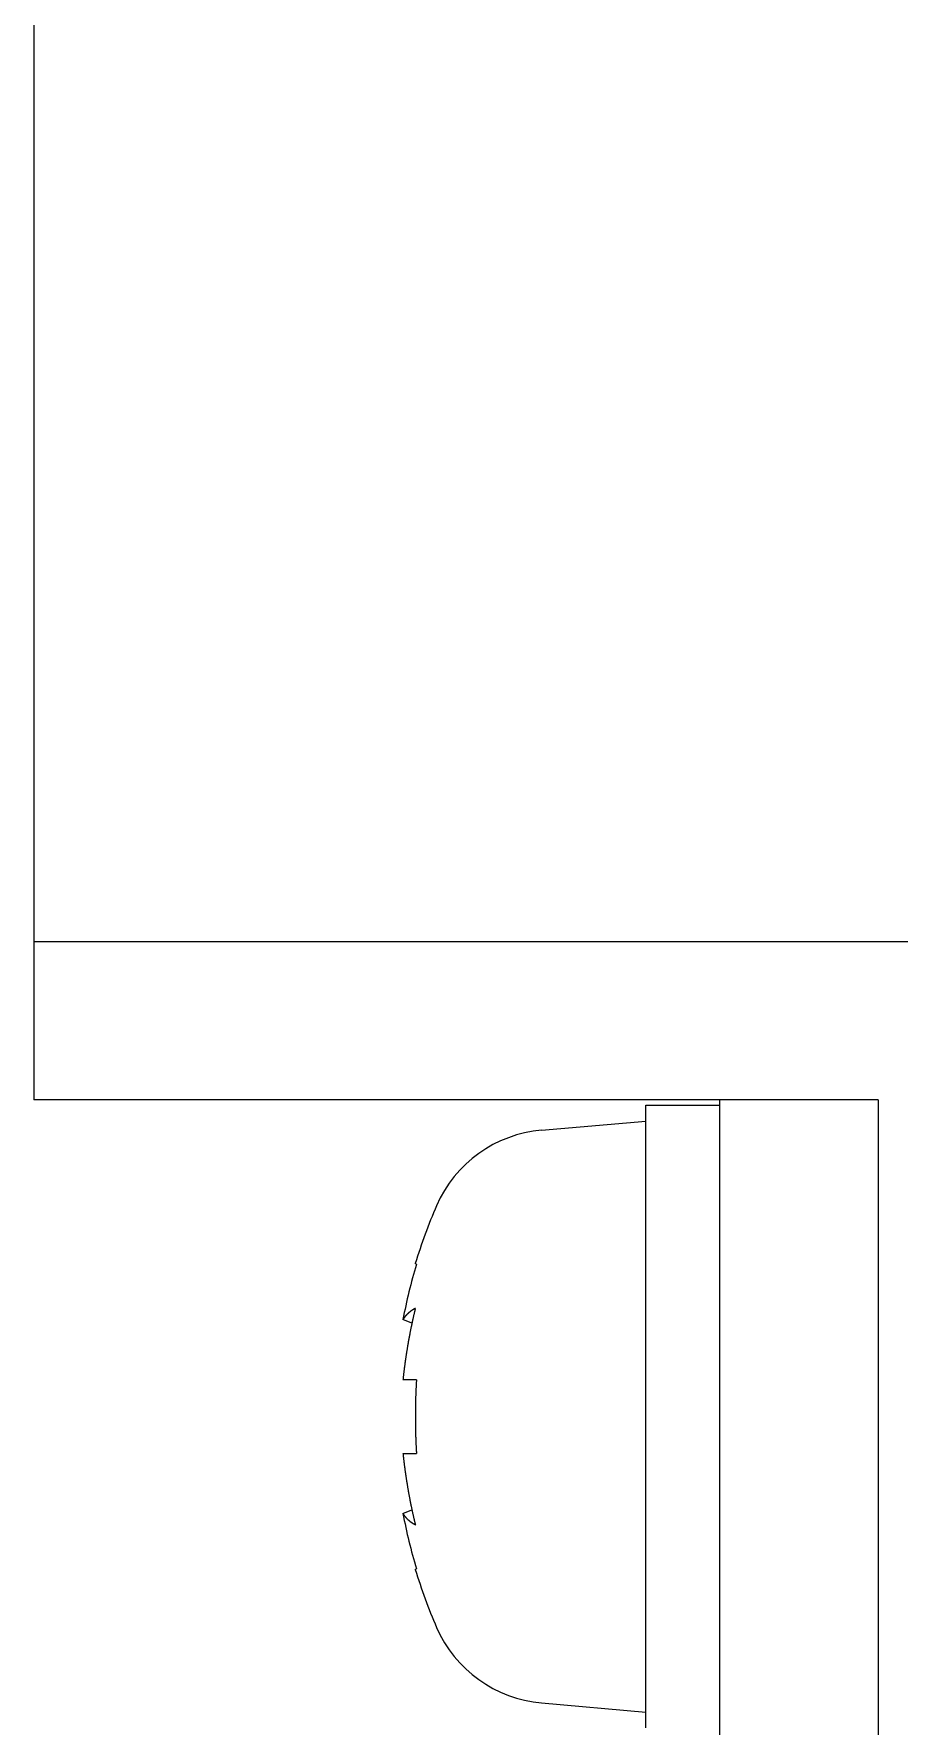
# Model space of a CAD drawing. Extents: x -7 to 305, y -225 to 131.
# Drawn here: x 43.85 to 52.05, y -41.42 to -25.39 of the extents above; entities that cross this region are included whole.
import ezdxf

# ---------------------------------------------------------------- set-up
doc = ezdxf.new("R2010")
doc.units = 0
doc.layers.get('0').update_dxf_attribs({"linetype": 'CONTINUOUS'})

# ---------------------------------------------------------------- blocks, each defined once
blk = doc.blocks.new('KOZU0011')
at = {"color": 7, "linetype": 'CONTINUOUS'}
for p, q in [((-16, 24), (-16, 11)), ((-16, 11), (-16, 9.5)), ((-16, 11), (16, 11)), ((-15, 9.5), (-16, 9.5)), ((-9.5, 9.5), (-15, 9.5)), ((-8, 9.5), (-9.5, 9.5)), ((-9.5, 8.5), (-9.5, 9.5)), ((-8, 9.5), (-8, 8.5)), ((-11.188167, 9.213547), (-10.2, 9.3)), ((-10.2, 9.45), (-9.5, 9.45)), ((-10.2, 3.55), (-10.2, 9.45)), ((-9.5, 1), (-9.5, 8.5)), ((-8, 8.5), (-8, 1.5)), ((-12.374649, 7.94254), (-12.385133, 7.95)), ((-12.417129, 7.384946), (-12.502558, 7.418217)), ((-12.374649, 6.849), (-12.502558, 6.849)), ((-12.502558, 6.151), (-12.374649, 6.151)), ((-12.502558, 5.581783), (-12.417129, 5.615054)), ((-12.385133, 5.05), (-12.374649, 5.05746)), ((-11.188167, 3.786453), (-10.2, 3.7))]:
    blk.add_line(p, q, dxfattribs=at)
for points in [[(-12.3851, 7.5253, 0), (-12.3864, 7.52461, 0), (-12.3877, 7.52392, 0), (-12.3889, 7.52323, 0), (-12.3902, 7.52253, 0), (-12.3914, 7.52183, 0), (-12.3927, 7.52113, 0), (-12.3939, 7.52043, 0), (-12.3951, 7.51972, 0), (-12.3963, 7.51901, 0), (-12.3976, 7.5183, 0), (-12.3988, 7.51759, 0), (-12.4, 7.51687, 0), (-12.4012, 7.51615, 0), (-12.4024, 7.51543, 0), (-12.4036, 7.51471, 0), (-12.4047, 7.51398, 0), (-12.4059, 7.51326, 0), (-12.4071, 7.51253, 0), (-12.4083, 7.51179, 0), (-12.4094, 7.51106, 0), (-12.4106, 7.51032, 0), (-12.4117, 7.50958, 0), (-12.4129, 7.50884, 0), (-12.414, 7.5081, 0), (-12.4152, 7.50735, 0), (-12.4163, 7.5066, 0), (-12.4174, 7.50585, 0), (-12.4185, 7.5051, 0), (-12.4197, 7.50434, 0), (-12.4208, 7.50359, 0), (-12.4219, 7.50283, 0), (-12.423, 7.50206, 0), (-12.4241, 7.5013, 0), (-12.4251, 7.50053, 0), (-12.4262, 7.49976, 0), (-12.4273, 7.49899, 0), (-12.4284, 7.49822, 0), (-12.4294, 7.49744, 0), (-12.4305, 7.49666, 0), (-12.4315, 7.49588, 0), (-12.4326, 7.4951, 0), (-12.4336, 7.49431, 0), (-12.4347, 7.49353, 0), (-12.4357, 7.49274, 0), (-12.4367, 7.49194, 0), (-12.4377, 7.49115, 0), (-12.4388, 7.49035, 0), (-12.4398, 7.48955, 0), (-12.4408, 7.48875, 0), (-12.4418, 7.48795, 0), (-12.4428, 7.48714, 0), (-12.4438, 7.48633, 0), (-12.4447, 7.48552, 0), (-12.4457, 7.48471, 0), (-12.4467, 7.48389, 0), (-12.4476, 7.48307, 0), (-12.4486, 7.48225, 0), (-12.4496, 7.48143, 0), (-12.4505, 7.48061, 0), (-12.4515, 7.47978, 0), (-12.4524, 7.47895, 0), (-12.4533, 7.47812, 0), (-12.4543, 7.47728, 0), (-12.4552, 7.47645, 0), (-12.4561, 7.47561, 0), (-12.457, 7.47477, 0), (-12.4579, 7.47393, 0), (-12.4588, 7.47308, 0), (-12.4597, 7.47223, 0), (-12.4606, 7.47138, 0), (-12.4615, 7.47053, 0), (-12.4623, 7.46968, 0), (-12.4632, 7.46882, 0), (-12.4641, 7.46796, 0), (-12.4649, 7.4671, 0), (-12.4658, 7.46624, 0), (-12.4666, 7.46537, 0), (-12.4675, 7.4645, 0), (-12.4683, 7.46363, 0), (-12.4692, 7.46276, 0), (-12.47, 7.46188, 0), (-12.4708, 7.46101, 0), (-12.4716, 7.46013, 0), (-12.4724, 7.45924, 0), (-12.4732, 7.45836, 0), (-12.474, 7.45747, 0), (-12.4748, 7.45659, 0), (-12.4756, 7.4557, 0), (-12.4764, 7.4548, 0), (-12.4772, 7.45391, 0), (-12.4779, 7.45301, 0), (-12.4787, 7.45211, 0), (-12.4795, 7.45121, 0), (-12.4802, 7.4503, 0), (-12.481, 7.4494, 0), (-12.4817, 7.44849, 0), (-12.4825, 7.44758, 0), (-12.4832, 7.44666, 0), (-12.4839, 7.44575, 0), (-12.4846, 7.44483, 0), (-12.4853, 7.44391, 0), (-12.4861, 7.44299, 0), (-12.4868, 7.44206, 0), (-12.4875, 7.44113, 0), (-12.4882, 7.44021, 0), (-12.4888, 7.43927, 0), (-12.4895, 7.43834, 0), (-12.4902, 7.4374, 0), (-12.4909, 7.43647, 0), (-12.4915, 7.43553, 0), (-12.4922, 7.43458, 0), (-12.4928, 7.43364, 0), (-12.4935, 7.43269, 0), (-12.4941, 7.43174, 0), (-12.4948, 7.43079, 0), (-12.4954, 7.42984, 0), (-12.496, 7.42888, 0), (-12.4967, 7.42792, 0), (-12.4973, 7.42696, 0), (-12.4979, 7.426, 0), (-12.4985, 7.42503, 0), (-12.4991, 7.42407, 0), (-12.4997, 7.4231, 0), (-12.5003, 7.42213, 0), (-12.5008, 7.42115, 0), (-12.5014, 7.42018, 0), (-12.502, 7.4192, 0), (-12.5026, 7.41822, 0)], [(-12.3851, 7.5253, 0), (-12.3864, 7.52007, 0), (-12.3877, 7.51483, 0), (-12.3889, 7.50959, 0), (-12.3902, 7.50435, 0), (-12.3914, 7.49911, 0), (-12.3927, 7.49387, 0), (-12.3939, 7.48862, 0), (-12.3951, 7.48338, 0), (-12.3963, 7.47814, 0), (-12.3976, 7.47289, 0), (-12.3988, 7.46764, 0), (-12.4, 7.4624, 0), (-12.4012, 7.45715, 0), (-12.4024, 7.4519, 0), (-12.4036, 7.44665, 0), (-12.4047, 7.4414, 0), (-12.4059, 7.43614, 0), (-12.4071, 7.43089, 0), (-12.4083, 7.42564, 0), (-12.4094, 7.42038, 0), (-12.4106, 7.41512, 0), (-12.4117, 7.40987, 0), (-12.4129, 7.40461, 0), (-12.414, 7.39935, 0), (-12.4152, 7.39409, 0), (-12.4163, 7.38883, 0), (-12.4174, 7.38357, 0), (-12.4185, 7.37831, 0), (-12.4197, 7.37305, 0), (-12.4208, 7.36778, 0), (-12.4219, 7.36252, 0), (-12.423, 7.35725, 0), (-12.4241, 7.35199, 0), (-12.4251, 7.34672, 0), (-12.4262, 7.34145, 0), (-12.4273, 7.33618, 0), (-12.4284, 7.33091, 0), (-12.4294, 7.32565, 0), (-12.4305, 7.32037, 0), (-12.4315, 7.3151, 0), (-12.4326, 7.30983, 0), (-12.4336, 7.30456, 0), (-12.4347, 7.29928, 0), (-12.4357, 7.29401, 0), (-12.4367, 7.28873, 0), (-12.4377, 7.28346, 0), (-12.4388, 7.27818, 0), (-12.4398, 7.2729, 0), (-12.4408, 7.26763, 0), (-12.4418, 7.26235, 0), (-12.4428, 7.25707, 0), (-12.4438, 7.25179, 0), (-12.4447, 7.24651, 0), (-12.4457, 7.24123, 0), (-12.4467, 7.23594, 0), (-12.4476, 7.23066, 0), (-12.4486, 7.22538, 0), (-12.4496, 7.22009, 0), (-12.4505, 7.21481, 0), (-12.4515, 7.20952, 0), (-12.4524, 7.20424, 0), (-12.4533, 7.19895, 0), (-12.4543, 7.19366, 0), (-12.4552, 7.18838, 0), (-12.4561, 7.18309, 0), (-12.457, 7.1778, 0), (-12.4579, 7.17251, 0), (-12.4588, 7.16722, 0), (-12.4597, 7.16193, 0), (-12.4606, 7.15664, 0), (-12.4615, 7.15135, 0), (-12.4623, 7.14605, 0), (-12.4632, 7.14076, 0), (-12.4641, 7.13547, 0), (-12.4649, 7.13017, 0), (-12.4658, 7.12488, 0), (-12.4666, 7.11958, 0), (-12.4675, 7.11429, 0), (-12.4683, 7.10899, 0), (-12.4692, 7.1037, 0), (-12.47, 7.0984, 0), (-12.4708, 7.0931, 0), (-12.4716, 7.0878, 0), (-12.4724, 7.0825, 0), (-12.4732, 7.07721, 0), (-12.474, 7.07191, 0), (-12.4748, 7.06661, 0), (-12.4756, 7.06131, 0), (-12.4764, 7.05601, 0), (-12.4772, 7.0507, 0), (-12.4779, 7.0454, 0), (-12.4787, 7.0401, 0), (-12.4795, 7.0348, 0), (-12.4802, 7.02949, 0), (-12.481, 7.02419, 0), (-12.4817, 7.01889, 0), (-12.4825, 7.01358, 0), (-12.4832, 7.00828, 0), (-12.4839, 7.00297, 0), (-12.4846, 6.99767, 0), (-12.4853, 6.99236, 0), (-12.4861, 6.98706, 0), (-12.4868, 6.98175, 0), (-12.4875, 6.97645, 0), (-12.4882, 6.97114, 0), (-12.4888, 6.96583, 0), (-12.4895, 6.96052, 0), (-12.4902, 6.95522, 0), (-12.4909, 6.94991, 0), (-12.4915, 6.9446, 0), (-12.4922, 6.93929, 0), (-12.4928, 6.93398, 0), (-12.4935, 6.92867, 0), (-12.4941, 6.92336, 0), (-12.4948, 6.91805, 0), (-12.4954, 6.91274, 0), (-12.496, 6.90743, 0), (-12.4967, 6.90212, 0), (-12.4973, 6.89681, 0), (-12.4979, 6.8915, 0), (-12.4985, 6.88619, 0), (-12.4991, 6.88087, 0), (-12.4997, 6.87556, 0), (-12.5003, 6.87025, 0), (-12.5008, 6.86494, 0), (-12.5014, 6.85963, 0), (-12.502, 6.85431, 0), (-12.5026, 6.849, 0)], [(-12.3746, 6.849, 0), (-12.375, 6.84356, 0), (-12.3753, 6.83811, 0), (-12.3756, 6.83267, 0), (-12.3759, 6.82722, 0), (-12.3762, 6.82178, 0), (-12.3765, 6.81633, 0), (-12.3768, 6.81089, 0), (-12.3771, 6.80544, 0), (-12.3774, 6.79999, 0), (-12.3777, 6.79455, 0), (-12.3779, 6.7891, 0), (-12.3782, 6.78365, 0), (-12.3785, 6.7782, 0), (-12.3787, 6.77275, 0), (-12.379, 6.7673, 0), (-12.3792, 6.76185, 0), (-12.3795, 6.7564, 0), (-12.3797, 6.75095, 0), (-12.3799, 6.7455, 0), (-12.3802, 6.74005, 0), (-12.3804, 6.7346, 0), (-12.3806, 6.72915, 0), (-12.3808, 6.7237, 0), (-12.381, 6.71825, 0), (-12.3812, 6.71279, 0), (-12.3814, 6.70734, 0), (-12.3816, 6.70189, 0), (-12.3818, 6.69643, 0), (-12.382, 6.69098, 0), (-12.3822, 6.68553, 0), (-12.3823, 6.68007, 0), (-12.3825, 6.67462, 0), (-12.3827, 6.66916, 0), (-12.3828, 6.66371, 0), (-12.383, 6.65825, 0), (-12.3831, 6.6528, 0), (-12.3833, 6.64734, 0), (-12.3834, 6.64189, 0), (-12.3835, 6.63643, 0), (-12.3837, 6.63098, 0), (-12.3838, 6.62552, 0), (-12.3839, 6.62006, 0), (-12.384, 6.61461, 0), (-12.3841, 6.60915, 0), (-12.3842, 6.60369, 0), (-12.3843, 6.59824, 0), (-12.3844, 6.59278, 0), (-12.3845, 6.58732, 0), (-12.3846, 6.58187, 0), (-12.3846, 6.57641, 0), (-12.3847, 6.57095, 0), (-12.3848, 6.56549, 0), (-12.3848, 6.56004, 0), (-12.3849, 6.55458, 0), (-12.3849, 6.54912, 0), (-12.385, 6.54366, 0), (-12.385, 6.53821, 0), (-12.385, 6.53275, 0), (-12.3851, 6.52729, 0), (-12.3851, 6.52183, 0), (-12.3851, 6.51637, 0), (-12.3851, 6.51092, 0), (-12.3851, 6.50546, 0), (-12.3851, 6.5, 0), (-12.3851, 6.49454, 0), (-12.3851, 6.48908, 0), (-12.3851, 6.48363, 0), (-12.3851, 6.47817, 0), (-12.3851, 6.47271, 0), (-12.385, 6.46725, 0), (-12.385, 6.46179, 0), (-12.385, 6.45634, 0), (-12.3849, 6.45088, 0), (-12.3849, 6.44542, 0), (-12.3848, 6.43996, 0), (-12.3848, 6.43451, 0), (-12.3847, 6.42905, 0), (-12.3846, 6.42359, 0), (-12.3846, 6.41813, 0), (-12.3845, 6.41268, 0), (-12.3844, 6.40722, 0), (-12.3843, 6.40176, 0), (-12.3842, 6.39631, 0), (-12.3841, 6.39085, 0), (-12.384, 6.38539, 0), (-12.3839, 6.37994, 0), (-12.3838, 6.37448, 0), (-12.3837, 6.36902, 0), (-12.3835, 6.36357, 0), (-12.3834, 6.35811, 0), (-12.3833, 6.35266, 0), (-12.3831, 6.3472, 0), (-12.383, 6.34175, 0), (-12.3828, 6.33629, 0), (-12.3827, 6.33084, 0), (-12.3825, 6.32538, 0), (-12.3823, 6.31993, 0), (-12.3822, 6.31447, 0), (-12.382, 6.30902, 0), (-12.3818, 6.30357, 0), (-12.3816, 6.29811, 0), (-12.3814, 6.29266, 0), (-12.3812, 6.28721, 0), (-12.381, 6.28175, 0), (-12.3808, 6.2763, 0), (-12.3806, 6.27085, 0), (-12.3804, 6.2654, 0), (-12.3802, 6.25995, 0), (-12.3799, 6.2545, 0), (-12.3797, 6.24905, 0), (-12.3795, 6.2436, 0), (-12.3792, 6.23815, 0), (-12.379, 6.2327, 0), (-12.3787, 6.22725, 0), (-12.3785, 6.2218, 0), (-12.3782, 6.21635, 0), (-12.3779, 6.2109, 0), (-12.3777, 6.20545, 0), (-12.3774, 6.20001, 0), (-12.3771, 6.19456, 0), (-12.3768, 6.18911, 0), (-12.3765, 6.18367, 0), (-12.3762, 6.17822, 0), (-12.3759, 6.17278, 0), (-12.3756, 6.16733, 0), (-12.3753, 6.16189, 0), (-12.375, 6.15644, 0), (-12.3746, 6.151, 0)], [(-12.5026, 6.151, 0), (-12.502, 6.14569, 0), (-12.5014, 6.14037, 0), (-12.5008, 6.13506, 0), (-12.5003, 6.12975, 0), (-12.4997, 6.12444, 0), (-12.4991, 6.11913, 0), (-12.4985, 6.11381, 0), (-12.4979, 6.1085, 0), (-12.4973, 6.10319, 0), (-12.4967, 6.09788, 0), (-12.496, 6.09257, 0), (-12.4954, 6.08726, 0), (-12.4948, 6.08195, 0), (-12.4941, 6.07664, 0), (-12.4935, 6.07133, 0), (-12.4928, 6.06602, 0), (-12.4922, 6.06071, 0), (-12.4915, 6.0554, 0), (-12.4909, 6.05009, 0), (-12.4902, 6.04478, 0), (-12.4895, 6.03948, 0), (-12.4888, 6.03417, 0), (-12.4882, 6.02886, 0), (-12.4875, 6.02355, 0), (-12.4868, 6.01825, 0), (-12.4861, 6.01294, 0), (-12.4853, 6.00764, 0), (-12.4846, 6.00233, 0), (-12.4839, 5.99703, 0), (-12.4832, 5.99172, 0), (-12.4825, 5.98642, 0), (-12.4817, 5.98111, 0), (-12.481, 5.97581, 0), (-12.4802, 5.97051, 0), (-12.4795, 5.9652, 0), (-12.4787, 5.9599, 0), (-12.4779, 5.9546, 0), (-12.4772, 5.9493, 0), (-12.4764, 5.94399, 0), (-12.4756, 5.93869, 0), (-12.4748, 5.93339, 0), (-12.474, 5.92809, 0), (-12.4732, 5.92279, 0), (-12.4724, 5.9175, 0), (-12.4716, 5.9122, 0), (-12.4708, 5.9069, 0), (-12.47, 5.9016, 0), (-12.4692, 5.8963, 0), (-12.4683, 5.89101, 0), (-12.4675, 5.88571, 0), (-12.4666, 5.88042, 0), (-12.4658, 5.87512, 0), (-12.4649, 5.86983, 0), (-12.4641, 5.86453, 0), (-12.4632, 5.85924, 0), (-12.4623, 5.85395, 0), (-12.4615, 5.84865, 0), (-12.4606, 5.84336, 0), (-12.4597, 5.83807, 0), (-12.4588, 5.83278, 0), (-12.4579, 5.82749, 0), (-12.457, 5.8222, 0), (-12.4561, 5.81691, 0), (-12.4552, 5.81162, 0), (-12.4543, 5.80634, 0), (-12.4533, 5.80105, 0), (-12.4524, 5.79576, 0), (-12.4515, 5.79048, 0), (-12.4505, 5.78519, 0), (-12.4496, 5.77991, 0), (-12.4486, 5.77462, 0), (-12.4476, 5.76934, 0), (-12.4467, 5.76406, 0), (-12.4457, 5.75877, 0), (-12.4447, 5.75349, 0), (-12.4438, 5.74821, 0), (-12.4428, 5.74293, 0), (-12.4418, 5.73765, 0), (-12.4408, 5.73237, 0), (-12.4398, 5.7271, 0), (-12.4388, 5.72182, 0), (-12.4377, 5.71654, 0), (-12.4367, 5.71127, 0), (-12.4357, 5.70599, 0), (-12.4347, 5.70072, 0), (-12.4336, 5.69544, 0), (-12.4326, 5.69017, 0), (-12.4315, 5.6849, 0), (-12.4305, 5.67963, 0), (-12.4294, 5.67435, 0), (-12.4284, 5.66909, 0), (-12.4273, 5.66382, 0), (-12.4262, 5.65855, 0), (-12.4251, 5.65328, 0), (-12.4241, 5.64801, 0), (-12.423, 5.64275, 0), (-12.4219, 5.63748, 0), (-12.4208, 5.63222, 0), (-12.4197, 5.62695, 0), (-12.4185, 5.62169, 0), (-12.4174, 5.61643, 0), (-12.4163, 5.61117, 0), (-12.4152, 5.60591, 0), (-12.414, 5.60065, 0), (-12.4129, 5.59539, 0), (-12.4117, 5.59013, 0), (-12.4106, 5.58488, 0), (-12.4094, 5.57962, 0), (-12.4083, 5.57436, 0), (-12.4071, 5.56911, 0), (-12.4059, 5.56386, 0), (-12.4047, 5.5586, 0), (-12.4036, 5.55335, 0), (-12.4024, 5.5481, 0), (-12.4012, 5.54285, 0), (-12.4, 5.5376, 0), (-12.3988, 5.53236, 0), (-12.3976, 5.52711, 0), (-12.3963, 5.52186, 0), (-12.3951, 5.51662, 0), (-12.3939, 5.51138, 0), (-12.3927, 5.50613, 0), (-12.3914, 5.50089, 0), (-12.3902, 5.49565, 0), (-12.3889, 5.49041, 0), (-12.3877, 5.48517, 0), (-12.3864, 5.47993, 0), (-12.3851, 5.4747, 0)], [(-12.5026, 5.58177, 0), (-12.502, 5.58079, 0), (-12.5014, 5.57981, 0), (-12.5008, 5.57884, 0), (-12.5003, 5.57786, 0), (-12.4997, 5.57689, 0), (-12.4991, 5.57592, 0), (-12.4985, 5.57496, 0), (-12.4979, 5.57399, 0), (-12.4973, 5.57303, 0), (-12.4967, 5.57207, 0), (-12.496, 5.57111, 0), (-12.4954, 5.57015, 0), (-12.4948, 5.5692, 0), (-12.4941, 5.56825, 0), (-12.4935, 5.5673, 0), (-12.4928, 5.56635, 0), (-12.4922, 5.56541, 0), (-12.4915, 5.56447, 0), (-12.4909, 5.56352, 0), (-12.4902, 5.56259, 0), (-12.4895, 5.56165, 0), (-12.4888, 5.56072, 0), (-12.4881, 5.55979, 0), (-12.4875, 5.55886, 0), (-12.4868, 5.55793, 0), (-12.4861, 5.55701, 0), (-12.4853, 5.55608, 0), (-12.4846, 5.55516, 0), (-12.4839, 5.55425, 0), (-12.4832, 5.55333, 0), (-12.4824, 5.55242, 0), (-12.4817, 5.55151, 0), (-12.481, 5.5506, 0), (-12.4802, 5.54969, 0), (-12.4795, 5.54879, 0), (-12.4787, 5.54788, 0), (-12.4779, 5.54698, 0), (-12.4772, 5.54609, 0), (-12.4764, 5.54519, 0), (-12.4756, 5.5443, 0), (-12.4748, 5.54341, 0), (-12.474, 5.54252, 0), (-12.4732, 5.54163, 0), (-12.4724, 5.54075, 0), (-12.4716, 5.53987, 0), (-12.4708, 5.53899, 0), (-12.47, 5.53811, 0), (-12.4691, 5.53724, 0), (-12.4683, 5.53636, 0), (-12.4675, 5.53549, 0), (-12.4666, 5.53462, 0), (-12.4658, 5.53376, 0), (-12.4649, 5.5329, 0), (-12.4641, 5.53203, 0), (-12.4632, 5.53117, 0), (-12.4623, 5.53032, 0), (-12.4615, 5.52946, 0), (-12.4606, 5.52861, 0), (-12.4597, 5.52776, 0), (-12.4588, 5.52691, 0), (-12.4579, 5.52607, 0), (-12.457, 5.52523, 0), (-12.4561, 5.52439, 0), (-12.4552, 5.52355, 0), (-12.4542, 5.52271, 0), (-12.4533, 5.52188, 0), (-12.4524, 5.52105, 0), (-12.4514, 5.52022, 0), (-12.4505, 5.51939, 0), (-12.4496, 5.51856, 0), (-12.4486, 5.51774, 0), (-12.4476, 5.51692, 0), (-12.4467, 5.5161, 0), (-12.4457, 5.51529, 0), (-12.4447, 5.51448, 0), (-12.4438, 5.51367, 0), (-12.4428, 5.51286, 0), (-12.4418, 5.51205, 0), (-12.4408, 5.51125, 0), (-12.4398, 5.51045, 0), (-12.4388, 5.50965, 0), (-12.4377, 5.50885, 0), (-12.4367, 5.50805, 0), (-12.4357, 5.50726, 0), (-12.4347, 5.50647, 0), (-12.4336, 5.50568, 0), (-12.4326, 5.5049, 0), (-12.4315, 5.50412, 0), (-12.4305, 5.50333, 0), (-12.4294, 5.50256, 0), (-12.4284, 5.50178, 0), (-12.4273, 5.50101, 0), (-12.4262, 5.50023, 0), (-12.4251, 5.49946, 0), (-12.4241, 5.4987, 0), (-12.423, 5.49793, 0), (-12.4219, 5.49717, 0), (-12.4208, 5.49641, 0), (-12.4197, 5.49565, 0), (-12.4185, 5.4949, 0), (-12.4174, 5.49414, 0), (-12.4163, 5.49339, 0), (-12.4152, 5.49265, 0), (-12.414, 5.4919, 0), (-12.4129, 5.49116, 0), (-12.4117, 5.49041, 0), (-12.4106, 5.48968, 0), (-12.4094, 5.48894, 0), (-12.4083, 5.4882, 0), (-12.4071, 5.48747, 0), (-12.4059, 5.48674, 0), (-12.4047, 5.48602, 0), (-12.4036, 5.48529, 0), (-12.4024, 5.48457, 0), (-12.4012, 5.48385, 0), (-12.4, 5.48313, 0), (-12.3988, 5.48241, 0), (-12.3976, 5.4817, 0), (-12.3963, 5.48099, 0), (-12.3951, 5.48028, 0), (-12.3939, 5.47957, 0), (-12.3927, 5.47887, 0), (-12.3914, 5.47817, 0), (-12.3902, 5.47747, 0), (-12.3889, 5.47677, 0), (-12.3877, 5.47608, 0), (-12.3864, 5.47539, 0), (-12.3851, 5.4747, 0)]]:
    blk.add_polyline3d(points, dxfattribs=at)
for centre, radius, start, end in [((-11.083581, 8.018113), 1.2, 95, 156.4528628), ((-7.6, 6.5), 5, 156.4528628, 163.142044), ((-7.6, 6.5), 4.987805, 163.1891286, 169.3917823), ((-7.6, 6.5), 4.987805, 190.6082177, 196.8108714), ((-7.6, 6.5), 5, 196.857956, 203.5471372), ((-11.083581, 4.981887), 1.2, 203.5471372, 265)]:
    blk.add_arc(centre, radius, start, end, dxfattribs=at)

msp = doc.modelspace()

# ---------------------------------------------------------------- block references
at = {"color": 7, "linetype": 'CONTINUOUS'}
msp.add_blockref('KOZU0011', (59.846, -44.988), dxfattribs=at)

doc.saveas('drawing.dxf')
